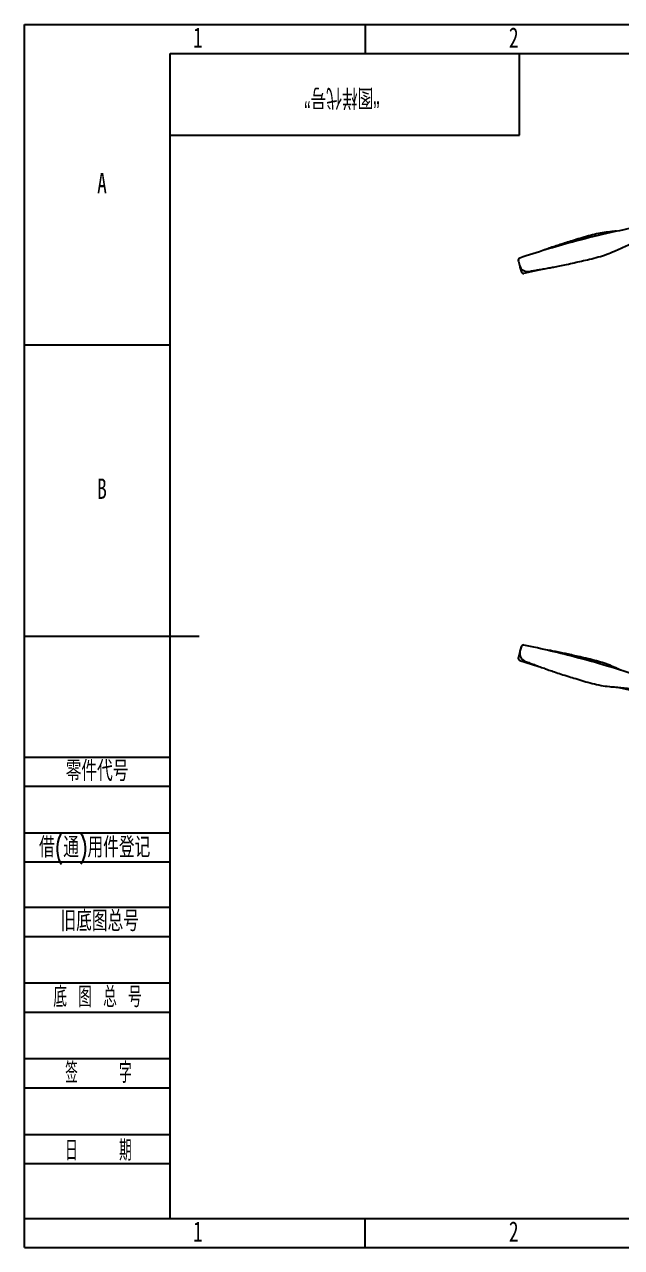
# Model space of a CAD drawing. Header units: millimetres. Extents: x 0 to 297, y 0 to 210.
# Drawn here: x 0 to 102.6, y 0 to 210 of the extents above; entities that cross this region are included whole.
import ezdxf

# ---------------------------------------------------------------- set-up
doc = ezdxf.new("R2010")
doc.units = ezdxf.units.MM
doc.layers.add('图框', color=7, linetype='Continuous')
doc.layers.add('粗实线层', color=7, linetype='Continuous', lineweight=25)
doc.styles.add('SLDTEXTSTYLE0', font='TXT', dxfattribs={"width": 0.7, "bigfont": 'bigfont'})
doc.styles.add('SLDTEXTSTYLE2', font='TXT', dxfattribs={"width": 0.614286, "bigfont": 'bigfont'})
doc.styles.add('SLDTEXTSTYLE4', font='TXT', dxfattribs={"width": 0.566667, "bigfont": 'bigfont'})
doc.styles.add('SLDTEXTSTYLE5', font='TXT', dxfattribs={"width": 0.7})

msp = doc.modelspace()

# ---------------------------------------------------------------- linework, layer by layer
at = {"color": 7, "linetype": 'Continuous', "lineweight": 25}
for p, q in [((84.83, 169.35), (84.82, 169.39)), ((84.83, 169.35), (85.02, 168.65)), ((85.07, 169.9), (85.06, 169.94)), ((85.07, 168.5), (85.1, 168.34)), ((85.1, 168.34), (85.29, 167.64)), ((85.29, 167.64), (85.3, 167.6)), ((85.77, 167.28), (88.94, 167.99)), ((85.77, 167.28), (85.78, 167.24)), ((85.29, 103.08), (85.1, 102.38)), ((85.29, 103.08), (85.3, 103.12)), ((85.77, 103.44), (85.78, 103.47)), ((84.83, 101.36), (84.82, 101.33)), ((85.02, 102.06), (84.83, 101.36)), ((85.07, 102.22), (85.02, 102.06)), ((85.07, 100.82), (85.06, 100.78)), ((85.07, 100.82), (88.17, 99.84)), ((101.88, 96.19), (105.25, 95.49))]:
    msp.add_line(p, q, dxfattribs=at)
for centre, radius, start, end in [((85.29, 169.51), 0.486, 118.2336, 194.3127), ((85.3, 169.47), 0.486, 118.2336, 194.3127), ((86.43, 169.05), 1.47, 195.901, 281.3007), ((85.76, 167.77), 0.486, 195.6873, 271.7664), ((85.77, 167.73), 0.486, 195.6873, 271.7664), ((85.76, 102.95), 0.486, 88.2336, 164.3127), ((85.77, 102.99), 0.486, 88.2336, 164.3127), ((85.29, 101.21), 0.486, 165.6873, 241.7664), ((85.3, 101.24), 0.486, 165.6873, 241.7664), ((86.53, 102.02), 1.47, 165.901, 251.3007)]:
    msp.add_arc(centre, radius, start, end, dxfattribs=at)
for points, knots in [([(105.87, 175.35), (103.9, 174.95), (99.97, 174.15), (94.54, 172.78), (89.58, 171.36), (86.57, 170.39), (85.07, 169.9)], [0, 0, 0, 0, 0.279917, 0.559681, 0.779662, 1, 1, 1, 1]), ([(101.68, 174.51), (101.41, 174.48), (100.71, 174.42), (99.56, 174.29), (98.22, 174.05), (96.85, 173.69), (95.48, 173.28), (94.19, 172.89), (93.04, 172.53), (92.02, 172.21), (91.06, 171.89), (90.16, 171.59), (89.56, 171.38), (89.29, 171.28)], [0, 0, 0, 0, 0.063586, 0.164767, 0.270347, 0.380371, 0.49731, 0.60237, 0.695732, 0.77852, 0.851859, 0.93347, 1, 1, 1, 1]), ([(86.72, 167.61), (86.97, 167.66), (87.49, 167.75), (88.29, 167.88), (89.15, 168.02), (90.03, 168.18), (90.97, 168.35), (91.99, 168.55), (93.16, 168.8), (94.4, 169.08), (95.72, 169.38), (97.09, 169.7), (98.55, 170.06), (99.99, 170.51), (101.25, 171.03), (102.35, 171.54), (103.36, 172.02), (104.38, 172.47), (105.42, 172.91), (106.07, 173.3), (106.4, 173.49)], [0, 0, 0, 0, 0.037922, 0.07606, 0.117197, 0.164116, 0.206855, 0.256247, 0.313652, 0.380434, 0.441528, 0.510188, 0.584826, 0.658786, 0.728843, 0.782477, 0.83598, 0.890276, 0.94525, 1, 1, 1, 1]), ([(106.51, 97.76), (104.6, 98.4), (100.8, 99.67), (95.41, 101.19), (90.41, 102.45), (87.32, 103.11), (85.77, 103.44)], [0, 0, 0, 0, 0.279917, 0.559681, 0.779662, 1, 1, 1, 1]), ([(102.46, 99.12), (102.22, 99.23), (101.58, 99.53), (100.52, 99.99), (99.24, 100.45), (97.86, 100.83), (96.48, 101.16), (95.17, 101.46), (93.99, 101.73), (92.95, 101.96), (91.95, 102.17), (91.02, 102.35), (90.4, 102.47), (90.12, 102.52)], [0, 0, 0, 0, 0.063586, 0.164767, 0.270347, 0.380371, 0.49731, 0.60237, 0.695732, 0.77852, 0.851859, 0.93347, 1, 1, 1, 1]), ([(86.05, 100.63), (86.3, 100.54), (86.79, 100.36), (87.55, 100.08), (88.36, 99.77), (89.21, 99.46), (90.11, 99.14), (91.09, 98.81), (92.22, 98.44), (93.44, 98.06), (94.74, 97.66), (96.09, 97.25), (97.52, 96.84), (99, 96.51), (100.35, 96.33), (101.56, 96.22), (102.67, 96.13), (103.78, 96), (104.91, 95.87), (105.66, 95.88), (106.04, 95.88)], [0, 0, 0, 0, 0.037922, 0.07606, 0.117197, 0.164116, 0.206855, 0.256247, 0.313652, 0.380434, 0.441528, 0.510188, 0.584826, 0.658786, 0.728843, 0.782477, 0.83598, 0.890276, 0.94525, 1, 1, 1, 1])]:
    msp.add_open_spline(points, degree=3, knots=knots, dxfattribs=at)
at = {"layer": '图框'}
for p, q in [((0, 0), (0, 210)), ((0, 210), (297, 210)), ((58.5, 210), (58.5, 205)), ((0, 155), (25, 155)), ((0, 84.22), (25, 84.22)), ((0, 79.22), (25, 79.22)), ((0, 71.22), (25, 71.22)), ((0, 66.22), (25, 66.22)), ((0, 58.43), (25, 58.43)), ((0, 53.43), (25, 53.43)), ((0, 45.43), (25, 45.43)), ((0, 40.43), (25, 40.43)), ((0, 32.43), (25, 32.43)), ((0, 27.43), (25, 27.43)), ((0, 19.43), (25, 19.43)), ((0, 14.43), (25, 14.43)), ((0, 5), (25, 5)), ((58.5, 0), (58.5, 5)), ((0, 0), (297, 0))]:
    msp.add_line(p, q, dxfattribs=at)
at = {"layer": '图框', "linetype": 'Continuous', "lineweight": 25}
for p, q in [((25, 5), (25, 205)), ((25, 205), (292, 205))]:
    msp.add_line(p, q, dxfattribs=at)
at = {"layer": '图框', "lineweight": 25}
for p, q in [((0, 105), (30, 105)), ((25, 5), (292, 5))]:
    msp.add_line(p, q, dxfattribs=at)
at = {"layer": '粗实线层'}
for p, q in [((85, 191), (85, 205)), ((25, 191), (85, 191))]:
    msp.add_line(p, q, dxfattribs=at)

# ---------------------------------------------------------------- texts
at = {"layer": '图框', "char_height": 3.5}
for s, insert, attachment_point, style in [('1', (29.79, 209.5), 2, 'SLDTEXTSTYLE5'), ('2', (84.04, 209.5), 2, 'SLDTEXTSTYLE5'), ('A', (13.32, 184.5), 2, 'SLDTEXTSTYLE5'), ('B', (13.32, 132.04), 2, 'SLDTEXTSTYLE5'), ('零件代号', (7.08, 83.58), 1, 'SLDTEXTSTYLE0'), ('借(通)用件登记', (2.5, 70.47), 1, 'SLDTEXTSTYLE0'), ('旧底图总号', (6.19, 57.82), 1, 'SLDTEXTSTYLE0'), ('底 图 总 号', (4.95, 44.77), 1, 'SLDTEXTSTYLE2'), ('签    字', (12.71, 31.76), 2, 'SLDTEXTSTYLE4'), ('日    期', (12.71, 18.41), 2, 'SLDTEXTSTYLE4'), ('1', (29.79, 4.5), 2, 'SLDTEXTSTYLE5'), ('2', (84.04, 4.5), 2, 'SLDTEXTSTYLE5')]:
    msp.add_mtext(s, dxfattribs=dict(at, insert=insert, attachment_point=attachment_point, style=style))
at = {"layer": '图框', "insert": (54.53, 195.65), "char_height": 3.5, "attachment_point": 2, "rotation": 180, "style": 'SLDTEXTSTYLE0'}
msp.add_mtext('“图样代号”', dxfattribs=at)

doc.saveas('drawing.dxf')
